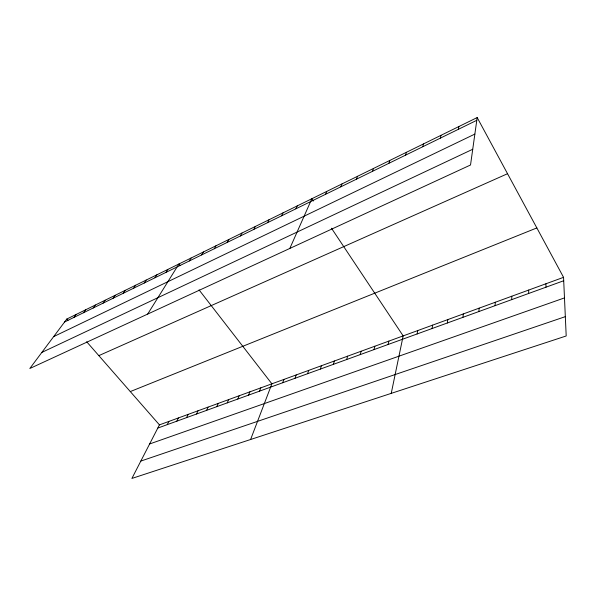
<?xml version="1.0" encoding="UTF-8"?>
<svg xmlns="http://www.w3.org/2000/svg" width="596" height="596" viewBox="0 0 596 596"><rect width="100%" height="100%" fill="white"/><g stroke="black" fill="none" stroke-linecap="round" stroke-linejoin="round"><path stroke-width="0.89" d="M528.645 293.485L528.697 290.058M511.681 299.639L511.822 296.219M495.075 305.666L495.313 302.246M478.826 311.566L479.147 308.147M462.913 317.34L463.315 313.928M477.18 117.554L470.527 164.995L29.8 368.514L66.804 319.039L477.18 117.554L563.555 277.334L566.2 335.973L131.895 478.446L159.437 424.873L563.555 277.334M447.328 322.995L447.812 319.59M432.063 328.53L432.629 325.133M458.361 129.317L458.853 126.553M417.111 333.961L417.744 330.564M391.237 393.367L403.164 335.891L331.48 228.223M440.362 138.123L440.965 135.337M388.093 344.488L388.868 341.113M374.012 349.599L374.847 346.231M422.788 146.72L423.495 143.912M360.207 354.613L361.109 351.245M405.63 155.116L406.427 152.293M346.671 359.522L347.624 356.17M333.387 364.342L334.401 360.997M388.868 163.319L389.762 160.473M320.365 369.073L321.43 365.728M307.581 373.714L308.698 370.377M372.493 171.335L373.469 168.474M295.027 378.266L296.197 374.944M282.713 382.736L283.934 379.421M356.483 179.165L357.54 176.289M250.596 439.505L271.888 383.817L199.049 289.887M340.83 186.824L341.97 183.941M259.498 391.162L260.802 387.862M248.554 395.133L249.903 391.848M325.528 194.311L326.742 191.413M237.804 399.037L239.182 395.759M227.218 402.881L228.64 399.611M289.827 248.435L311.85 198.729L313.377 201.023M216.817 406.651L218.27 403.395M206.581 410.368L208.071 407.12M295.914 208.801L297.27 205.888M196.509 414.026L198.028 410.786M186.593 417.625L188.15 414.391M281.58 215.812L283.003 212.891M176.841 421.163L178.428 417.938M167.238 424.643L168.862 421.432M267.552 222.68L269.042 219.745M253.821 229.393L255.364 226.458M240.374 235.979L241.976 233.036M227.203 242.423L228.857 239.473M214.292 248.733L215.998 245.783M201.649 254.924L203.407 251.966M189.26 260.988L191.055 258.031M147.674 314.077L178.956 263.976L180.052 265.391M165.941 272.394L167.826 269.437M154.982 277.758L156.904 274.801M144.217 283.025L146.176 280.068M133.646 288.196L135.642 285.238M123.26 293.277L125.287 290.319M113.054 298.268L115.117 295.318M103.026 303.178L105.12 300.228M93.177 307.998L95.293 305.048M83.485 312.736L85.638 309.793M73.964 317.4L76.139 314.45M64.599 321.982L476.8 120.295M53.655 336.613L474.863 134.085M41.839 352.415L472.74 149.253M98.839 355.633L507.539 173.712M130.293 391.579L536.847 227.925M157.791 428.077L563.712 280.753M149.618 443.968L564.486 297.903M140.827 461.08L565.328 316.647M66.804 319.039L67.966 320.365M86.681 341.754L159.437 424.873M545.936 283.763L545.988 287.19"/></g></svg>
